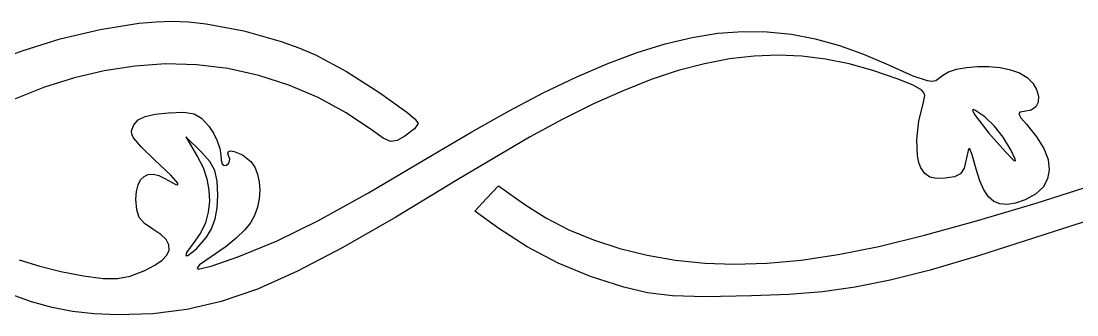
# Model space of a CAD drawing. Extents: x 9 to 1857, y 16 to 982.
# Drawn here: x 179.8 to 341.4, y 922.5 to 967.3 of the extents above; entities that cross this region are included whole.
import ezdxf

# ---------------------------------------------------------------- set-up
doc = ezdxf.new("R2010")
doc.units = 0

msp = doc.modelspace()

# ---------------------------------------------------------------- linework, layer by layer
at = {"layer": 'Layer 1'}
for p, q in [((191.923207, 966.061622), (197.833884, 967.004412)), ((197.833884, 967.004412), (200.506738, 967.255095)), ((200.506738, 967.255095), (202.88273, 967.33728)), ((202.88273, 967.33728), (205.421861, 967.23239)), ((205.421861, 967.23239), (208.146312, 966.943851)), ((208.146312, 966.943851), (213.900211, 965.874686)), ((180.12133, 962.85881), (185.801942, 964.637044)), ((185.801942, 964.637044), (191.923207, 966.061622)), ((213.900211, 965.874686), (219.642495, 964.247508)), ((278.40416, 963.885528), (282.501997, 964.853866)), ((282.501997, 964.853866), (286.448258, 965.475598)), ((286.448258, 965.475598), (290.275459, 965.757151)), ((290.275459, 965.757151), (294.016114, 965.70495)), ((294.016114, 965.70495), (297.70274, 965.325424)), ((297.70274, 965.325424), (301.367852, 964.625)), ((301.367852, 964.625), (305.043965, 963.610103)), ((219.642495, 964.247508), (222.352427, 963.261453)), ((222.352427, 963.261453), (224.87123, 962.18004)), ((274.122232, 962.564156), (278.40416, 963.885528)), ((305.043965, 963.610103), (308.763596, 962.287163)), ((174.504, 960.81), (180.12133, 962.85881)), ((224.87123, 962.18004), (229.600034, 959.629333)), ((269.623696, 960.883323), (274.122232, 962.564156)), ((288.240131, 961.573584), (284.38561, 960.832549)), ((291.993366, 962.00869), (288.240131, 961.573584)), ((295.672266, 962.144035), (291.993366, 962.00869)), ((299.303782, 961.98579), (295.672266, 962.144035)), ((302.914864, 961.540124), (299.303782, 961.98579)), ((306.532462, 960.813207), (302.914864, 961.540124)), ((308.763596, 962.287163), (312.55926, 960.662604)), ((197.25675, 960.467137), (192.548344, 959.72724)), ((201.947158, 960.816048), (197.25675, 960.467137)), ((206.701272, 960.684653), (201.947158, 960.816048)), ((211.465975, 960.087351), (206.701272, 960.684653)), ((216.18815, 959.038544), (211.465975, 960.087351)), ((264.876037, 958.836602), (269.623696, 960.883323)), ((280.402853, 959.779413), (276.26491, 958.408008)), ((284.38561, 960.832549), (280.402853, 959.779413)), ((310.183527, 959.811209), (306.532462, 960.813207)), ((313.89501, 958.5403), (310.183527, 959.811209)), ((312.55926, 960.662604), (316.293354, 958.99297)), ((321.742371, 959.569502), (322.998779, 959.994629)), ((322.998779, 959.994629), (324.511524, 960.277872)), ((324.511524, 960.277872), (326.185641, 960.415706)), ((326.185641, 960.415706), (327.926162, 960.404605)), ((327.926162, 960.404605), (329.638118, 960.241046)), ((329.638118, 960.241046), (331.226544, 959.921502)), ((331.226544, 959.921502), (332.59647, 959.44245)), ((188.012667, 958.689159), (183.427028, 957.256114)), ((192.548344, 959.72724), (188.012667, 958.689159)), ((220.814682, 957.552633), (216.18815, 959.038544)), ((229.600034, 959.629333), (234.738225, 956.399815)), ((259.846739, 956.417567), (264.876037, 958.836602)), ((276.26491, 958.408008), (271.94483, 956.712163)), ((316.327284, 957.562275), (313.89501, 958.5403)), ((316.293354, 958.99297), (318.496784, 958.244564)), ((318.496784, 958.244564), (319.221813, 958.176336)), ((319.221813, 958.176336), (319.800954, 958.291031)), ((319.800954, 958.291031), (320.83727, 959.006014)), ((320.83727, 959.006014), (321.742371, 959.569502)), ((332.59647, 959.44245), (333.768482, 958.730054)), ((333.768482, 958.730054), (334.65144, 957.844597)), ((183.427028, 957.256114), (178.568737, 955.331321)), ((225.292453, 955.644017), (220.814682, 957.552633)), ((271.94483, 956.712163), (267.415663, 954.685708)), ((317.651535, 956.780064), (316.327284, 957.562275)), ((317.973558, 956.395404), (317.651535, 956.780064)), ((334.65144, 957.844597), (335.235295, 956.868698)), ((335.235295, 956.868698), (335.509999, 955.884972)), ((229.568348, 953.327098), (225.292453, 955.644017)), ((234.738225, 956.399815), (238.872744, 953.435384)), ((254.503288, 953.619791), (259.846739, 956.417567)), ((317.220754, 952.066246), (317.94117, 954.94569)), ((317.94117, 954.94569), (318.109063, 955.979318)), ((318.109063, 955.979318), (317.973558, 956.395404)), ((335.465502, 954.976038), (335.091755, 954.224512)), ((335.509999, 955.884972), (335.465502, 954.976038)), ((200.326781, 953.143619), (202.36802, 953.349954)), ((202.36802, 953.349954), (204.729605, 953.41239)), ((204.729605, 953.41239), (206.294467, 953.173704)), ((233.58925, 950.616277), (229.568348, 953.327098)), ((238.872744, 953.435384), (240.122045, 952.347545)), ((248.813166, 950.436845), (254.503288, 953.619791)), ((267.415663, 954.685708), (262.650458, 952.322475)), ((325.513747, 953.828992), (325.419171, 953.742323)), ((325.419171, 953.742323), (325.704943, 953.085166)), ((325.77839, 953.73526), (325.513747, 953.828992)), ((327.304152, 952.705273), (325.77839, 953.73526)), ((332.670206, 953.450289), (332.505092, 953.165149)), ((333.31632, 953.52415), (332.670206, 953.450289)), ((334.378711, 953.71301), (333.31632, 953.52415)), ((335.091755, 954.224512), (334.378711, 953.71301)), ((197.06236, 951.513564), (197.741865, 952.248931)), ((197.741865, 952.248931), (198.807367, 952.784446)), ((198.807367, 952.784446), (200.326781, 953.143619)), ((206.294467, 953.173704), (207.440226, 952.507891)), ((207.440226, 952.507891), (208.5445, 951.288944)), ((240.59053, 951.67994), (240.003972, 950.896404)), ((240.122045, 952.347545), (240.59053, 951.67994)), ((262.650458, 952.322475), (257.622264, 949.616292)), ((316.89891, 949.225727), (317.220754, 952.066246)), ((325.704943, 953.085166), (327.92924, 950.2373)), ((328.775457, 951.303691), (327.304152, 952.705273)), ((332.505092, 953.165149), (332.839371, 952.573394)), ((332.839371, 952.573394), (333.69143, 951.57969)), ((196.727249, 950.560756), (197.06236, 951.513564)), ((196.794076, 950.071125), (196.727249, 950.560756)), ((197.044682, 949.526728), (196.794076, 950.071125)), ((208.5445, 951.288944), (209.252747, 950.223248)), ((209.252747, 950.223248), (209.832741, 949.035815)), ((235.244681, 949.447482), (233.58925, 950.616277)), ((240.003972, 950.896404), (238.55844, 949.78319)), ((242.74386, 946.862304), (248.813166, 950.436845)), ((327.92924, 950.2373), (330.491981, 947.349845)), ((330.122881, 949.606829), (328.775457, 951.303691)), ((333.69143, 951.57969), (335.239693, 949.676759)), ((198.1798, 948.135795), (197.044682, 949.526728)), ((207.48141, 947.239069), (205.02642, 949.635279)), ((205.02642, 949.635279), (206.83002, 946.610559)), ((209.832741, 949.035815), (210.22463, 947.871477)), ((236.373789, 948.961098), (235.244681, 949.447482)), ((237.352925, 949.094033), (236.373789, 948.961098)), ((238.55844, 949.78319), (237.352925, 949.094033)), ((257.622264, 949.616292), (246.66911, 943.1504)), ((316.989386, 946.740615), (316.89891, 949.225727)), ((331.277, 947.691), (330.122881, 949.606829)), ((335.239693, 949.676759), (336.336974, 947.873729)), ((200.29774, 946.112274), (198.1798, 948.135795)), ((208.714255, 945.868488), (207.48141, 947.239069)), ((210.22463, 947.871477), (210.36856, 946.875064)), ((210.36856, 946.875064), (210.435105, 946.083024)), ((211.450518, 947.127067), (211.563547, 947.39801)), ((211.62796, 946.670224), (211.450518, 947.127067)), ((211.563547, 947.39801), (211.907156, 947.496883)), ((211.907156, 947.496883), (212.421456, 947.437519)), ((212.421456, 947.437519), (213.722565, 946.899401)), ((213.722565, 946.899401), (214.98775, 945.894306)), ((232.994354, 941.108947), (242.74386, 946.862304)), ((324.759124, 947.547164), (324.47339, 946.17843)), ((324.886408, 947.834845), (324.759124, 947.547164)), ((325.024239, 947.837639), (324.886408, 947.834845)), ((325.394345, 946.927279), (325.024239, 947.837639)), ((325.99505, 944.69351), (325.394345, 946.927279)), ((330.491981, 947.349845), (331.771662, 946.063776)), ((331.967073, 946.227894), (331.277, 947.691)), ((331.277, 947.691), (331.277, 947.691)), ((336.336974, 947.873729), (336.983583, 946.186648)), ((202.719284, 943.807208), (200.29774, 946.112274)), ((206.83002, 946.610559), (207.667132, 944.954194)), ((209.4638, 944.517688), (208.714255, 945.868488)), ((210.435105, 946.083024), (210.619205, 945.532863)), ((210.619205, 945.532863), (210.897557, 945.265764)), ((210.897557, 945.265764), (211.24686, 945.322914)), ((211.24686, 945.322914), (211.548659, 945.597161)), ((211.548659, 945.597161), (211.721112, 945.942602)), ((211.751715, 946.315025), (211.62796, 946.670224)), ((211.721112, 945.942602), (211.751715, 946.315025)), ((214.98775, 945.894306), (215.595084, 945.020284)), ((317.19354, 945.730236), (316.989386, 946.740615)), ((317.50593, 944.92739), (317.19354, 945.730236)), ((324.47339, 946.17843), (324.127732, 944.851681)), ((331.771662, 946.063776), (331.992477, 945.974012)), ((331.992477, 945.974012), (331.967073, 946.227894)), ((336.983583, 946.186648), (337.179832, 944.631566)), ((198.119578, 943.081882), (198.642284, 943.620509)), ((198.642284, 943.620509), (199.286874, 943.919446)), ((199.286874, 943.919446), (200.041078, 943.969888)), ((200.041078, 943.969888), (200.892626, 943.763032)), ((200.892626, 943.763032), (201.82925, 943.290074)), ((203.790281, 942.552701), (202.719284, 943.807208)), ((207.667132, 944.954194), (208.247558, 943.245974)), ((209.8359, 942.90719), (209.4638, 944.517688)), ((215.595084, 945.020284), (216.026267, 943.966581)), ((216.026267, 943.966581), (216.281586, 942.780166)), ((318.120143, 944.043711), (317.50593, 944.92739)), ((318.881922, 943.510324), (318.120143, 944.043711)), ((323.576786, 944.02214), (322.66996, 943.555959)), ((324.127732, 944.851681), (323.576786, 944.02214)), ((326.526781, 942.946118), (325.99505, 944.69351)), ((337.179832, 944.631566), (336.926034, 943.224531)), ((197.488896, 941.32077), (197.731025, 942.312367)), ((197.731025, 942.312367), (198.119578, 943.081882)), ((201.82925, 943.290074), (203.497885, 942.372431)), ((203.497885, 942.372431), (203.81531, 942.326807)), ((203.81531, 942.326807), (203.790281, 942.552701)), ((208.247558, 943.245974), (208.572372, 941.518087)), ((209.93641, 940.757519), (209.8359, 942.90719)), ((216.281586, 942.780166), (216.361327, 941.508007)), ((246.66911, 943.1504), (237.167514, 937.380655)), ((251.06707, 940.2159), (252.89238, 942.15886)), ((252.89238, 942.15886), (256.90823, 939.31432)), ((319.893388, 943.283445), (318.881922, 943.510324)), ((321.25666, 943.31929), (319.893388, 943.283445)), ((322.66996, 943.555959), (321.25666, 943.31929)), ((327.138106, 941.55418), (326.526781, 942.946118)), ((336.2225, 941.981591), (335.069541, 940.918794)), ((335.168991, 939.536503), (345.61623, 942.83649)), ((336.926034, 943.224531), (336.2225, 941.981591)), ((197.40546, 940.115894), (197.488896, 941.32077)), ((208.572372, 941.518087), (208.642647, 939.802723)), ((209.828721, 938.821996), (209.93641, 940.757519)), ((216.361327, 941.508007), (216.265778, 940.197074)), ((225.347585, 936.888086), (232.994354, 941.108947)), ((327.846702, 940.506716), (327.138106, 941.55418)), ((328.670246, 939.792745), (327.846702, 940.506716)), ((335.069541, 940.918794), (333.46747, 940.05219)), ((197.511995, 938.50472), (197.40546, 940.115894)), ((208.642647, 939.802723), (208.459457, 938.132069)), ((209.505206, 937.107638), (209.828721, 938.821996)), ((215.995224, 938.894335), (215.549953, 937.64676)), ((216.265778, 940.197074), (215.995224, 938.894335)), ((249.24174, 938.27294), (251.06707, 940.2159)), ((256.90823, 939.31432), (260.122041, 937.270399)), ((326.055452, 936.810966), (335.168991, 939.536503)), ((329.626417, 939.401287), (328.670246, 939.792745)), ((330.732893, 939.321362), (329.626417, 939.401287)), ((332.007352, 939.54199), (330.732893, 939.321362)), ((333.46747, 940.05219), (332.007352, 939.54199)), ((197.90515, 937.336715), (197.511995, 938.50472)), ((198.69525, 936.417247), (197.90515, 937.336715)), ((208.459457, 938.132069), (208.023876, 936.538314)), ((215.549953, 937.64676), (214.93025, 936.501316)), ((237.167514, 937.380655), (229.069041, 932.738456)), ((252.9224, 935.64204), (249.24174, 938.27294)), ((260.122041, 937.270399), (263.644415, 935.461315)), ((346.48048, 937.957629), (326.318672, 931.457923)), ((199.99262, 935.551684), (198.69525, 936.417247)), ((201.20484, 934.750815), (199.99262, 935.551684)), ((208.023876, 936.538314), (207.336975, 935.053648)), ((208.208, 934.332339), (208.96519, 935.611925)), ((208.96519, 935.611925), (209.505206, 937.107638)), ((214.93025, 936.501316), (214.047491, 935.426218)), ((219.005179, 933.781535), (225.347585, 936.888086)), ((257.289072, 932.824963), (252.9224, 935.64204)), ((318.089389, 934.618329), (326.055452, 936.810966)), ((202.025544, 933.951462), (201.20484, 934.750815)), ((202.454972, 933.154835), (202.025544, 933.951462)), ((207.336975, 935.053648), (206.39983, 933.710259)), ((206.646549, 932.541067), (208.208, 934.332319)), ((208.208, 934.332319), (208.208, 934.332339)), ((212.743702, 934.177421), (211.194578, 932.909888)), ((214.047491, 935.426218), (212.743702, 934.177421)), ((263.644415, 935.461315), (267.434189, 933.898783)), ((267.434189, 933.898783), (271.450202, 932.594516)), ((311.08458, 932.917041), (318.089389, 934.618329)), ((202.140966, 931.57459), (202.493366, 932.362141)), ((202.493366, 932.362141), (202.454972, 933.154835)), ((206.39983, 933.710259), (205.15839, 931.96868)), ((205.31957, 931.520169), (206.646549, 932.541067)), ((211.194578, 932.909888), (209.57581, 931.778586)), ((213.16876, 931.371104), (219.005179, 933.781535)), ((229.069041, 932.738456), (222.098878, 929.114654)), ((261.992576, 930.36034), (257.289072, 932.824963)), ((271.450202, 932.594516), (275.651295, 931.560229)), ((304.854802, 931.665553), (311.08458, 932.917041)), ((179.530728, 930.879768), (182.666094, 929.888058)), ((200.264742, 930.019748), (201.398011, 930.79339)), ((201.398011, 930.79339), (202.140966, 931.57459)), ((205.15839, 931.96868), (205.045929, 931.54686)), ((205.045929, 931.54686), (205.31957, 931.520169)), ((209.57581, 931.778586), (207.137752, 930.073445)), ((208.910385, 929.872409), (213.16876, 931.371104)), ((275.651295, 931.560229), (279.996304, 930.807637)), ((279.996304, 930.807637), (284.44407, 930.348452)), ((293.97545, 930.345778), (299.213833, 930.822315)), ((299.213833, 930.822315), (304.854802, 931.665553)), ((326.318672, 931.457923), (318.967475, 929.302202)), ((182.666094, 929.888058), (185.928276, 929.078453)), ((185.928276, 929.078453), (189.34779, 928.437849)), ((196.534477, 928.389239), (198.7414, 929.254874)), ((198.7414, 929.254874), (200.264742, 930.019748)), ((207.137752, 930.073445), (206.745346, 929.622538)), ((206.745346, 929.622538), (206.907996, 929.438955)), ((206.907996, 929.438955), (208.910385, 929.872409)), ((222.098878, 929.114654), (215.98221, 926.4001)), ((266.940267, 928.291695), (261.992576, 930.36034)), ((284.44407, 930.348452), (288.95343, 930.19439)), ((288.95343, 930.19439), (293.97545, 930.345778)), ((318.967475, 929.302202), (312.839243, 927.738804)), ((189.34779, 928.437849), (192.389469, 928.02872)), ((192.389469, 928.02872), (194.601099, 927.996519)), ((194.601099, 927.996519), (196.534477, 928.389239)), ((272.0395, 926.66255), (266.940267, 928.291695)), ((312.839243, 927.738804), (307.486346, 926.664902)), ((181.4176, 924.463379), (176.436891, 926.221322)), ((215.98221, 926.4001), (210.444223, 924.485646)), ((272.03948, 926.662539), (272.0395, 926.66255)), ((275.703811, 925.818254), (272.03948, 926.662539)), ((279.530855, 925.362274), (275.703811, 925.818254)), ((302.461157, 925.977673), (297.316044, 925.57429)), ((307.486346, 926.664902), (302.461157, 925.977673)), ((181.41761, 924.46334), (181.4176, 924.463379)), ((184.55692, 923.571171), (181.41761, 924.46334)), ((210.444223, 924.485646), (205.210104, 923.262144)), ((284.503186, 925.228773), (279.530855, 925.362274)), ((291.60338, 925.351929), (284.503186, 925.228773)), ((297.316044, 925.57429), (291.60338, 925.351929)), ((187.714035, 922.950522), (184.55692, 923.571171)), ((191.007088, 922.583297), (187.714035, 922.950522)), ((194.55421, 922.4514), (191.007088, 922.583297)), ((200.005037, 922.620445), (194.55421, 922.4514)), ((205.210104, 923.262144), (200.005037, 922.620445))]:
    msp.add_line(p, q, dxfattribs=at)

doc.saveas('drawing.dxf')
